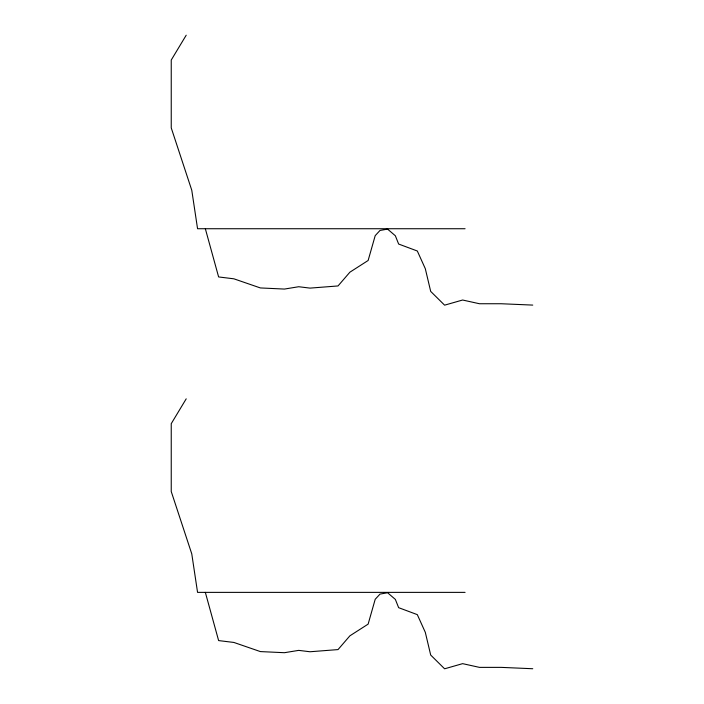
<?xml version="1.0" encoding="UTF-8"?>
<svg xmlns="http://www.w3.org/2000/svg" width="704" height="704" viewBox="0 0 704 704"><rect width="100%" height="100%" fill="white"/><g stroke="black" fill="none" stroke-linecap="round" stroke-linejoin="round"><path stroke-width="1.06" d="M186.208 35.2L171.239 60.042L171.239 127.882L191.77 190.23L197.56 228.73L465.08 228.73M186.208 398.834L171.239 423.676L171.239 491.524L191.77 553.872L197.56 592.372L465.08 592.372M532.761 305.096L501.134 303.741L479.468 303.741L462.616 300.018L444.602 305.166L430.69 291.403L425.313 268.708L417.314 251.002L398.64 244.042L395.358 235.778L387.596 229.117L380.019 230.446L375.206 235.646L368.13 260.489L349.888 272.193L338.026 285.947L309.998 288.112L298.716 286.73L284.442 289.062L260.392 287.945L233.869 278.81L218.618 276.945L205.339 228.73M532.761 668.738L501.134 667.374L479.468 667.374L462.616 663.652L444.602 668.8L430.69 655.037L425.313 632.35L417.314 614.636L398.64 607.675L395.358 599.412L387.596 592.75L380.019 594.088L375.206 599.28L368.13 624.122L349.888 635.826L338.026 649.59L309.998 651.754L298.716 650.373L284.442 652.705L260.392 651.587L233.869 642.444L218.618 640.587L205.339 592.372"/></g></svg>
